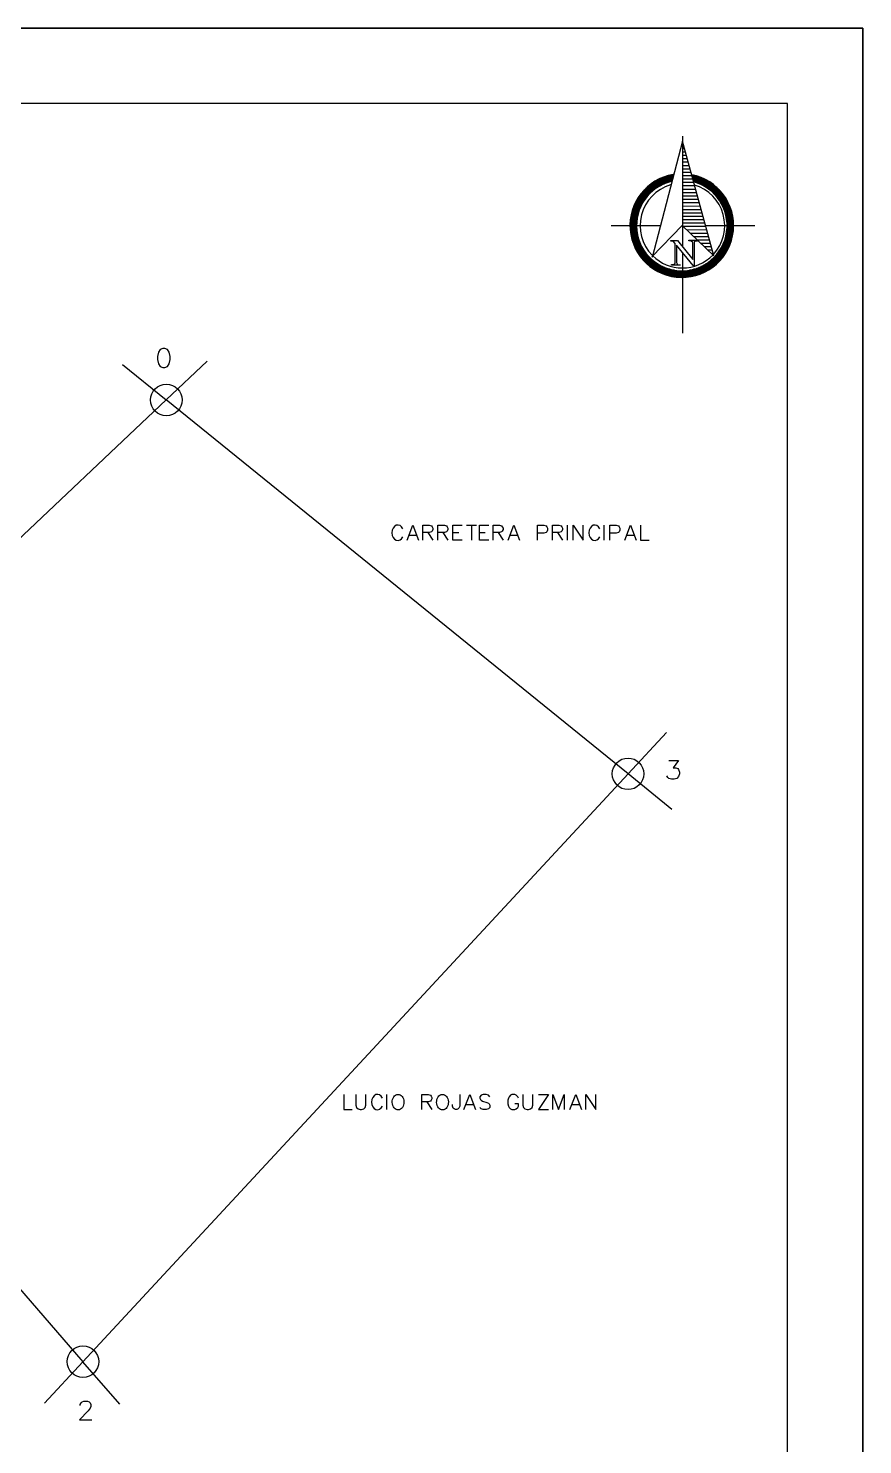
# Model space of a CAD drawing. Header units: millimetres. Extents: x 2251 to 2337, y 1735 to 1867.
# Drawn here: x 2293.1 to 2337.5, y 1791.3 to 1866.8 of the extents above; entities that cross this region are included whole.
import ezdxf

# ---------------------------------------------------------------- set-up
doc = ezdxf.new("R2010")
doc.units = ezdxf.units.MM
doc.layers.add('PDF_0', color=7, linetype='Continuous')
doc.layers.add('PDF_puntostxt', color=7, linetype='Continuous')

msp = doc.modelspace()

# ---------------------------------------------------------------- linework, layer by layer
at = {"layer": 'PDF_0', "lineweight": 25}
for points in [[(2251.048, 1734.753), (2251.048, 1866.751), (2337.471, 1866.751), (2337.471, 1734.753), (2251.048, 1734.753), (2337.471, 1734.753), (2337.471, 1866.751), (2251.048, 1866.751)], [(2263.051, 1862.75), (2263.051, 1738.754), (2333.47, 1738.754), (2333.47, 1862.75)], [(2295.965, 1795.766), (2324.984, 1827.06), (2300.403, 1846.967), (2273.613, 1821.623)]]:
    msp.add_lwpolyline(points, close=True, dxfattribs=at)
for points in [[(2327.882, 1861.014), (2327.882, 1855.121)], [(2329.547, 1854.633), (2327.882, 1860.739), (2326.261, 1854.549)], [(2327.892, 1860.698), (2327.882, 1860.698)], [(2327.941, 1860.518), (2327.882, 1860.518)], [(2327.992, 1860.337), (2327.882, 1860.337)], [(2328.04, 1860.157), (2327.882, 1860.16)], [(2328.088, 1859.979), (2327.882, 1859.979)], [(2328.139, 1859.799), (2327.882, 1859.799)], [(2328.187, 1859.618), (2327.882, 1859.618)], [(2327.326, 1858.749), (2326.682, 1858.749)], [(2327.338, 1858.797), (2326.792, 1858.797)], [(2327.351, 1858.845), (2326.916, 1858.845)], [(2327.364, 1858.894), (2327.064, 1858.894)], [(2327.376, 1858.942), (2327.249, 1858.942)], [(2328.236, 1859.438), (2327.882, 1859.438)], [(2328.286, 1859.257), (2327.882, 1859.257)], [(2328.335, 1859.077), (2327.882, 1859.077)], [(2328.383, 1858.896), (2327.882, 1858.899)], [(2328.434, 1858.716), (2327.882, 1858.718)], [(2328.439, 1858.942), (2328.373, 1858.942)], [(2328.625, 1858.894), (2328.386, 1858.894)], [(2328.772, 1858.845), (2328.398, 1858.845)], [(2328.897, 1858.797), (2328.411, 1858.797)], [(2329.006, 1858.749), (2328.424, 1858.749)], [(2326.177, 1857.984), (2325.701, 1857.984)], [(2326.227, 1858.032), (2325.742, 1858.032)], [(2326.281, 1858.08), (2325.783, 1858.08)], [(2326.339, 1858.128), (2325.826, 1858.128)], [(2326.4, 1858.177), (2325.872, 1858.177)], [(2326.466, 1858.223), (2325.92, 1858.223)], [(2326.538, 1858.271), (2325.971, 1858.271)], [(2326.616, 1858.319), (2326.024, 1858.319)], [(2326.7, 1858.367), (2326.08, 1858.367)], [(2326.794, 1858.416), (2326.138, 1858.416)], [(2326.899, 1858.461), (2326.199, 1858.461)], [(2327.018, 1858.51), (2326.268, 1858.51)], [(2327.165, 1858.558), (2326.339, 1858.558)], [(2327.29, 1858.606), (2326.413, 1858.606)], [(2327.303, 1858.655), (2326.497, 1858.655)], [(2327.315, 1858.703), (2326.586, 1858.703)], [(2328.482, 1858.538), (2327.882, 1858.538)], [(2328.531, 1858.357), (2327.882, 1858.357)], [(2328.581, 1858.177), (2327.882, 1858.177)], [(2328.63, 1857.996), (2327.882, 1857.996)], [(2329.102, 1858.703), (2328.436, 1858.703)], [(2329.191, 1858.655), (2328.449, 1858.655)], [(2329.273, 1858.606), (2328.464, 1858.606)], [(2329.349, 1858.558), (2328.523, 1858.558)], [(2329.42, 1858.51), (2328.668, 1858.51)], [(2329.486, 1858.461), (2328.79, 1858.461)], [(2329.55, 1858.416), (2328.894, 1858.416)], [(2329.608, 1858.367), (2328.988, 1858.367)], [(2329.664, 1858.319), (2329.072, 1858.319)], [(2329.718, 1858.271), (2329.151, 1858.271)], [(2329.768, 1858.223), (2329.222, 1858.223)], [(2329.817, 1858.177), (2329.288, 1858.177)], [(2329.863, 1858.128), (2329.349, 1858.128)], [(2329.906, 1858.08), (2329.407, 1858.08)], [(2329.946, 1858.032), (2329.461, 1858.032)], [(2329.987, 1857.984), (2329.512, 1857.984)], [(2325.64, 1857.218), (2325.261, 1857.218)], [(2325.661, 1857.267), (2325.282, 1857.267)], [(2325.686, 1857.315), (2325.3, 1857.315)], [(2325.709, 1857.363), (2325.323, 1857.363)], [(2325.734, 1857.412), (2325.343, 1857.412)], [(2325.762, 1857.46), (2325.366, 1857.46)], [(2325.79, 1857.506), (2325.389, 1857.506)], [(2325.821, 1857.554), (2325.414, 1857.554)], [(2325.851, 1857.602), (2325.442, 1857.602)], [(2325.887, 1857.651), (2325.47, 1857.651)], [(2325.92, 1857.699), (2325.498, 1857.699)], [(2325.958, 1857.745), (2325.528, 1857.745)], [(2325.996, 1857.793), (2325.559, 1857.793)], [(2326.037, 1857.841), (2325.592, 1857.841)], [(2326.08, 1857.89), (2325.628, 1857.89)], [(2326.126, 1857.938), (2325.663, 1857.938)], [(2328.678, 1857.816), (2327.882, 1857.816)], [(2328.729, 1857.635), (2327.882, 1857.638)], [(2328.777, 1857.455), (2327.882, 1857.457)], [(2328.825, 1857.274), (2327.882, 1857.277)], [(2330.025, 1857.938), (2329.56, 1857.938)], [(2330.061, 1857.89), (2329.606, 1857.89)], [(2330.096, 1857.841), (2329.649, 1857.841)], [(2330.129, 1857.793), (2329.692, 1857.793)], [(2330.16, 1857.745), (2329.73, 1857.745)], [(2330.19, 1857.699), (2329.768, 1857.699)], [(2330.218, 1857.651), (2329.802, 1857.651)], [(2330.246, 1857.602), (2329.835, 1857.602)], [(2330.272, 1857.554), (2329.868, 1857.554)], [(2330.297, 1857.506), (2329.898, 1857.506)], [(2330.323, 1857.46), (2329.926, 1857.46)], [(2330.345, 1857.412), (2329.954, 1857.412)], [(2330.366, 1857.363), (2329.979, 1857.363)], [(2330.386, 1857.315), (2330.002, 1857.315)], [(2330.407, 1857.267), (2330.025, 1857.267)], [(2330.424, 1857.218), (2330.048, 1857.218)], [(2325.445, 1856.456), (2325.094, 1856.456)], [(2325.45, 1856.502), (2325.096, 1856.502)], [(2325.455, 1856.55), (2325.101, 1856.55)], [(2325.46, 1856.598), (2325.109, 1856.598)], [(2325.467, 1856.646), (2325.114, 1856.646)], [(2325.478, 1856.695), (2325.122, 1856.695)], [(2325.485, 1856.741), (2325.129, 1856.741)], [(2325.498, 1856.789), (2325.139, 1856.789)], [(2325.508, 1856.837), (2325.15, 1856.837)], [(2325.521, 1856.885), (2325.16, 1856.885)], [(2325.536, 1856.934), (2325.173, 1856.934)], [(2325.549, 1856.979), (2325.185, 1856.979)], [(2325.567, 1857.028), (2325.198, 1857.028)], [(2325.582, 1857.076), (2325.213, 1857.076)], [(2325.6, 1857.124), (2325.228, 1857.124)], [(2325.62, 1857.173), (2325.246, 1857.173)], [(2328.876, 1857.094), (2327.882, 1857.096)], [(2328.925, 1856.916), (2327.882, 1856.916)], [(2328.973, 1856.735), (2327.882, 1856.735)], [(2329.024, 1856.555), (2327.882, 1856.555)], [(2330.442, 1857.173), (2330.068, 1857.173)], [(2330.46, 1857.124), (2330.089, 1857.124)], [(2330.475, 1857.076), (2330.107, 1857.076)], [(2330.49, 1857.028), (2330.122, 1857.028)], [(2330.503, 1856.979), (2330.14, 1856.979)], [(2330.516, 1856.934), (2330.152, 1856.934)], [(2330.529, 1856.885), (2330.168, 1856.885)], [(2330.539, 1856.837), (2330.18, 1856.837)], [(2330.549, 1856.789), (2330.19, 1856.789)], [(2330.556, 1856.741), (2330.201, 1856.741)], [(2330.567, 1856.695), (2330.211, 1856.695)], [(2330.574, 1856.646), (2330.218, 1856.646)], [(2330.579, 1856.598), (2330.226, 1856.598)], [(2330.584, 1856.55), (2330.234, 1856.55)], [(2330.59, 1856.502), (2330.239, 1856.502)], [(2330.595, 1856.456), (2330.244, 1856.456)], [(2326.675, 1856.242), (2324.092, 1856.242)], [(2325.437, 1856.311), (2325.086, 1856.311)], [(2325.434, 1856.263), (2325.086, 1856.263)], [(2325.434, 1856.217), (2325.086, 1856.217)], [(2325.437, 1856.169), (2325.086, 1856.169)], [(2325.437, 1856.359), (2325.089, 1856.359)], [(2325.439, 1856.12), (2325.089, 1856.12)], [(2325.439, 1856.408), (2325.091, 1856.408)], [(2325.442, 1856.072), (2325.091, 1856.072)], [(2325.445, 1856.024), (2325.094, 1856.024)], [(2325.45, 1855.975), (2325.099, 1855.975)], [(2325.457, 1855.93), (2325.104, 1855.93)], [(2325.462, 1855.881), (2325.109, 1855.881)], [(2325.47, 1855.833), (2325.117, 1855.833)], [(2325.48, 1855.785), (2325.124, 1855.785)], [(2325.49, 1855.736), (2325.134, 1855.736)], [(2326.245, 1854.587), (2327.862, 1856.247), (2329.545, 1854.631)], [(2329.072, 1856.374), (2327.882, 1856.377)], [(2329.12, 1856.194), (2327.915, 1856.197)], [(2329.171, 1856.014), (2328.103, 1856.016)], [(2329.219, 1855.833), (2328.292, 1855.836)], [(2331.731, 1856.242), (2329.108, 1856.242)], [(2330.554, 1855.736), (2330.198, 1855.736)], [(2330.564, 1855.785), (2330.208, 1855.785)], [(2330.572, 1855.833), (2330.216, 1855.833)], [(2330.577, 1855.881), (2330.226, 1855.881)], [(2330.584, 1855.93), (2330.231, 1855.93)], [(2330.59, 1855.975), (2330.239, 1855.975)], [(2330.592, 1856.024), (2330.241, 1856.024)], [(2330.597, 1856.408), (2330.246, 1856.408)], [(2330.597, 1856.072), (2330.246, 1856.072)], [(2330.6, 1856.12), (2330.249, 1856.12)], [(2330.6, 1856.359), (2330.251, 1856.359)], [(2330.602, 1856.311), (2330.251, 1856.311)], [(2330.602, 1856.217), (2330.251, 1856.217)], [(2330.602, 1856.169), (2330.251, 1856.169)], [(2330.602, 1856.263), (2330.254, 1856.263)], [(2325.5, 1855.691), (2325.142, 1855.691)], [(2325.513, 1855.642), (2325.152, 1855.642)], [(2325.526, 1855.594), (2325.165, 1855.594)], [(2325.539, 1855.546), (2325.175, 1855.546)], [(2325.554, 1855.498), (2325.19, 1855.498)], [(2325.572, 1855.452), (2325.203, 1855.452)], [(2325.587, 1855.403), (2325.218, 1855.403)], [(2325.607, 1855.355), (2325.234, 1855.355)], [(2325.625, 1855.307), (2325.251, 1855.307)], [(2325.648, 1855.259), (2325.269, 1855.259)], [(2325.668, 1855.213), (2325.287, 1855.213)], [(2325.694, 1855.165), (2325.307, 1855.165)], [(2325.717, 1855.116), (2325.328, 1855.116)], [(2325.744, 1855.068), (2325.35, 1855.068)], [(2325.77, 1855.02), (2325.373, 1855.02)], [(2325.8, 1854.971), (2325.399, 1854.971)], [(2327.265, 1855.462), (2327.61, 1855.462), (2328.424, 1854.44), (2328.424, 1855.342), (2328.317, 1855.434), (2328.21, 1855.434), (2328.21, 1855.467), (2328.673, 1855.467), (2328.673, 1855.426), (2328.574, 1855.419), (2328.5, 1855.386), (2328.5, 1855.335), (2328.497, 1854.117), (2328.457, 1854.117), (2327.567, 1855.198), (2327.567, 1854.282), (2327.608, 1854.183), (2327.666, 1854.168), (2327.758, 1854.168), (2327.755, 1854.135), (2327.295, 1854.135), (2327.295, 1854.176), (2327.402, 1854.176), (2327.453, 1854.209), (2327.486, 1854.249), (2327.486, 1854.3), (2327.486, 1855.297), (2327.379, 1855.411), (2327.305, 1855.411), (2327.262, 1855.411), (2327.265, 1855.462)], [(2327.867, 1855.67), (2327.857, 1855.67)], [(2329.268, 1855.653), (2328.48, 1855.655)], [(2329.319, 1855.472), (2328.668, 1855.475)], [(2329.367, 1855.294), (2328.856, 1855.294)], [(2329.415, 1855.114), (2329.044, 1855.114)], [(2330.29, 1854.971), (2329.888, 1854.971)], [(2330.315, 1855.02), (2329.916, 1855.02)], [(2330.338, 1855.068), (2329.944, 1855.068)], [(2330.361, 1855.116), (2329.972, 1855.116)], [(2330.381, 1855.165), (2329.995, 1855.165)], [(2330.401, 1855.213), (2330.018, 1855.213)], [(2330.419, 1855.259), (2330.04, 1855.259)], [(2330.437, 1855.307), (2330.061, 1855.307)], [(2330.455, 1855.355), (2330.081, 1855.355)], [(2330.47, 1855.403), (2330.099, 1855.403)], [(2330.485, 1855.452), (2330.117, 1855.452)], [(2330.498, 1855.498), (2330.135, 1855.498)], [(2330.511, 1855.546), (2330.15, 1855.546)], [(2330.523, 1855.594), (2330.162, 1855.594)], [(2330.536, 1855.642), (2330.175, 1855.642)], [(2330.546, 1855.691), (2330.188, 1855.691)], [(2325.831, 1854.926), (2325.424, 1854.926)], [(2325.864, 1854.877), (2325.45, 1854.877)], [(2325.897, 1854.829), (2325.478, 1854.829)], [(2325.933, 1854.781), (2325.508, 1854.781)], [(2325.971, 1854.732), (2325.539, 1854.732)], [(2326.009, 1854.687), (2325.569, 1854.687)], [(2326.052, 1854.638), (2325.605, 1854.638)], [(2326.095, 1854.59), (2325.64, 1854.59)], [(2326.144, 1854.542), (2325.676, 1854.542)], [(2326.192, 1854.493), (2325.714, 1854.493)], [(2326.245, 1854.448), (2325.755, 1854.448)], [(2326.299, 1854.399), (2325.798, 1854.399)], [(2326.36, 1854.351), (2325.841, 1854.351)], [(2326.421, 1854.303), (2325.887, 1854.303)], [(2326.489, 1854.254), (2325.935, 1854.254)], [(2326.563, 1854.209), (2325.986, 1854.209)], [(2327.882, 1854.816), (2327.882, 1850.52)], [(2329.7, 1854.209), (2329.125, 1854.209)], [(2329.753, 1854.254), (2329.199, 1854.254)], [(2329.466, 1854.933), (2329.232, 1854.933)], [(2329.802, 1854.303), (2329.265, 1854.303)], [(2329.847, 1854.351), (2329.329, 1854.351)], [(2329.89, 1854.399), (2329.39, 1854.399)], [(2329.514, 1854.753), (2329.42, 1854.753)], [(2329.934, 1854.448), (2329.443, 1854.448)], [(2329.974, 1854.493), (2329.496, 1854.493)], [(2330.012, 1854.542), (2329.545, 1854.542)], [(2330.048, 1854.59), (2329.593, 1854.59)], [(2330.084, 1854.638), (2329.636, 1854.638)], [(2330.117, 1854.687), (2329.677, 1854.687)], [(2330.15, 1854.732), (2329.718, 1854.732)], [(2330.18, 1854.781), (2329.756, 1854.781)], [(2330.211, 1854.829), (2329.791, 1854.829)], [(2330.239, 1854.877), (2329.824, 1854.877)], [(2330.264, 1854.926), (2329.857, 1854.926)], [(2326.642, 1854.16), (2326.042, 1854.16)], [(2326.728, 1854.112), (2326.098, 1854.112)], [(2326.825, 1854.064), (2326.159, 1854.064)], [(2326.937, 1854.016), (2326.222, 1854.016)], [(2327.064, 1853.97), (2326.291, 1853.97)], [(2327.219, 1853.921), (2326.362, 1853.921)], [(2327.437, 1853.873), (2326.441, 1853.873)], [(2329.163, 1853.825), (2327.859, 1853.825), (2326.525, 1853.825)], [(2329.072, 1853.777), (2327.859, 1853.777), (2326.616, 1853.777)], [(2328.97, 1853.728), (2327.859, 1853.728), (2326.718, 1853.728)], [(2328.856, 1853.683), (2327.859, 1853.683), (2326.83, 1853.683)], [(2328.726, 1853.634), (2327.859, 1853.634), (2326.962, 1853.634)], [(2328.569, 1853.586), (2327.859, 1853.586), (2327.12, 1853.586)], [(2328.363, 1853.538), (2327.859, 1853.538), (2327.326, 1853.538)], [(2327.933, 1853.489), (2327.859, 1853.489), (2327.755, 1853.489)], [(2329.247, 1853.873), (2328.251, 1853.873)], [(2329.326, 1853.921), (2328.467, 1853.921)], [(2329.397, 1853.97), (2328.625, 1853.97)], [(2329.466, 1854.016), (2328.752, 1854.016)], [(2329.53, 1854.064), (2328.861, 1854.064)], [(2329.591, 1854.112), (2328.958, 1854.112)], [(2329.646, 1854.16), (2329.047, 1854.16)], [(2298.07, 1848.855), (2300.403, 1846.967), (2302.582, 1849.031)], [(2300.403, 1846.967), (2300.403, 1846.967)], [(2327.318, 1825.171), (2324.984, 1827.06), (2327.026, 1829.262)], [(2297.927, 1793.496), (2295.965, 1795.766), (2293.926, 1793.564)]]:
    msp.add_lwpolyline(points, dxfattribs=at)
msp.add_lwpolyline([(2326.298, 1854.64, 0.194734), (2327.862, 1853.995, 0.20498), (2329.496, 1854.682)], format="xyb", dxfattribs=at)
for centre in [(2300.405, 1846.968), (2324.986, 1827.061), (2295.966, 1795.767)]:
    msp.add_circle(centre, 0.84, dxfattribs=at)
for centre, radius, start, end in [((2327.845, 1856.249), 2.759, 99.61837, 79.04671), ((2327.845, 1856.249), 2.409, 103.41402, 74.87744), ((2327.876, 1856.249), 2.253, 106.38057, 224.51105), ((2327.876, 1856.249), 2.253, 317.12011, 73.39978)]:
    msp.add_arc(centre, radius, start, end, dxfattribs=at)
at = {"layer": 'PDF_puntostxt', "lineweight": 25}
msp.add_lwpolyline([(2300.223, 1849.699), (2300.08, 1849.653), (2299.986, 1849.509), (2299.938, 1849.272), (2299.938, 1849.127), (2299.986, 1848.891), (2300.08, 1848.749), (2300.223, 1848.7), (2300.319, 1848.7), (2300.462, 1848.749), (2300.556, 1848.891), (2300.604, 1849.127), (2300.604, 1849.272), (2300.556, 1849.509), (2300.462, 1849.653), (2300.319, 1849.699)], close=True, dxfattribs=at)
for points in [[(2313.225, 1839.493), (2313.53, 1840.294), (2313.835, 1839.493)], [(2314.061, 1839.493), (2314.061, 1840.294), (2314.405, 1840.294), (2314.519, 1840.256), (2314.557, 1840.218), (2314.595, 1840.141), (2314.595, 1840.065), (2314.557, 1839.989), (2314.519, 1839.951), (2314.405, 1839.913), (2314.061, 1839.913)], [(2314.328, 1839.913), (2314.595, 1839.493)], [(2314.862, 1839.493), (2314.862, 1840.294), (2315.205, 1840.294), (2315.32, 1840.256), (2315.358, 1840.218), (2315.396, 1840.141), (2315.396, 1840.065), (2315.358, 1839.989), (2315.32, 1839.951), (2315.205, 1839.913), (2314.862, 1839.913)], [(2315.129, 1839.913), (2315.396, 1839.493)], [(2316.159, 1839.493), (2315.663, 1839.493), (2315.663, 1840.294), (2316.159, 1840.294)], [(2315.663, 1839.913), (2315.968, 1839.913)], [(2316.387, 1840.294), (2316.921, 1840.294)], [(2316.654, 1840.294), (2316.654, 1839.493)], [(2317.569, 1839.493), (2317.074, 1839.493), (2317.074, 1840.294), (2317.569, 1840.294)], [(2317.074, 1839.913), (2317.379, 1839.913)], [(2317.798, 1839.493), (2317.798, 1840.294), (2318.141, 1840.294), (2318.253, 1840.256), (2318.291, 1840.218), (2318.329, 1840.141), (2318.329, 1840.065), (2318.291, 1839.989), (2318.253, 1839.951), (2318.141, 1839.913), (2317.798, 1839.913)], [(2318.065, 1839.913), (2318.329, 1839.493)], [(2318.596, 1839.493), (2318.901, 1840.294), (2319.206, 1839.493)], [(2320.16, 1839.493), (2320.16, 1840.294), (2320.503, 1840.294), (2320.617, 1840.256), (2320.655, 1840.218), (2320.694, 1840.141), (2320.694, 1840.027), (2320.655, 1839.951), (2320.617, 1839.913), (2320.503, 1839.874), (2320.16, 1839.874)], [(2320.96, 1839.493), (2320.96, 1840.294), (2321.304, 1840.294), (2321.418, 1840.256), (2321.456, 1840.218), (2321.494, 1840.141), (2321.494, 1840.065), (2321.456, 1839.989), (2321.418, 1839.951), (2321.304, 1839.913), (2320.96, 1839.913)], [(2321.227, 1839.913), (2321.494, 1839.493)], [(2321.761, 1839.493), (2321.761, 1840.294)], [(2322.066, 1839.493), (2322.066, 1840.294), (2322.597, 1839.493), (2322.597, 1840.294)], [(2323.703, 1839.493), (2323.703, 1840.294)], [(2324.008, 1839.493), (2324.008, 1840.294), (2324.351, 1840.294), (2324.466, 1840.256), (2324.504, 1840.218), (2324.542, 1840.141), (2324.542, 1840.027), (2324.504, 1839.951), (2324.466, 1839.913), (2324.351, 1839.874), (2324.008, 1839.874)], [(2324.809, 1839.493), (2325.114, 1840.294), (2325.419, 1839.493)], [(2325.648, 1840.294), (2325.648, 1839.493), (2326.105, 1839.493)], [(2313.34, 1839.76), (2313.721, 1839.76)], [(2318.711, 1839.76), (2319.092, 1839.76)], [(2324.923, 1839.76), (2325.305, 1839.76)], [(2327.15, 1827.769), (2327.674, 1827.769), (2327.387, 1827.388), (2327.532, 1827.388), (2327.626, 1827.34), (2327.674, 1827.294), (2327.722, 1827.152), (2327.722, 1827.055), (2327.674, 1826.913), (2327.577, 1826.816), (2327.435, 1826.77), (2327.293, 1826.77), (2327.15, 1826.816), (2327.102, 1826.864), (2327.054, 1826.961)], [(2309.849, 1809.986), (2309.849, 1809.185), (2310.307, 1809.185)], [(2310.498, 1809.986), (2310.498, 1809.414), (2310.536, 1809.299), (2310.612, 1809.223), (2310.726, 1809.185), (2310.803, 1809.185), (2310.917, 1809.223), (2310.993, 1809.299), (2311.031, 1809.414), (2311.031, 1809.986)], [(2312.135, 1809.185), (2312.135, 1809.986)], [(2314.003, 1809.185), (2314.003, 1809.986), (2314.346, 1809.986), (2314.461, 1809.947), (2314.499, 1809.909), (2314.537, 1809.833), (2314.537, 1809.757), (2314.499, 1809.681), (2314.461, 1809.642), (2314.346, 1809.604), (2314.003, 1809.604)], [(2316.021, 1809.986), (2316.021, 1809.375), (2315.983, 1809.261), (2315.945, 1809.223), (2315.869, 1809.185), (2315.795, 1809.185), (2315.719, 1809.223), (2315.681, 1809.261), (2315.643, 1809.375), (2315.643, 1809.452)], [(2316.25, 1809.185), (2316.555, 1809.986), (2316.86, 1809.185)], [(2317.623, 1809.871), (2317.547, 1809.947), (2317.432, 1809.986), (2317.28, 1809.986), (2317.165, 1809.947), (2317.089, 1809.871), (2317.089, 1809.795), (2317.127, 1809.719), (2317.165, 1809.681), (2317.241, 1809.642), (2317.47, 1809.566), (2317.547, 1809.528), (2317.585, 1809.49), (2317.623, 1809.414), (2317.623, 1809.299), (2317.547, 1809.223), (2317.432, 1809.185), (2317.28, 1809.185), (2317.165, 1809.223), (2317.089, 1809.299)], [(2319.148, 1809.795), (2319.11, 1809.871), (2319.034, 1809.947), (2318.957, 1809.986), (2318.805, 1809.986), (2318.729, 1809.947), (2318.652, 1809.871), (2318.614, 1809.795), (2318.576, 1809.681), (2318.576, 1809.49), (2318.614, 1809.375), (2318.652, 1809.299), (2318.729, 1809.223), (2318.805, 1809.185), (2318.957, 1809.185), (2319.034, 1809.223), (2319.11, 1809.299), (2319.148, 1809.375), (2319.148, 1809.49), (2318.957, 1809.49)], [(2319.377, 1809.986), (2319.377, 1809.414), (2319.415, 1809.299), (2319.491, 1809.223), (2319.606, 1809.185), (2319.682, 1809.185), (2319.796, 1809.223), (2319.872, 1809.299), (2319.911, 1809.414), (2319.911, 1809.986)], [(2320.213, 1809.986), (2320.747, 1809.986), (2320.213, 1809.185), (2320.747, 1809.185)], [(2320.976, 1809.185), (2320.976, 1809.986), (2321.281, 1809.185), (2321.586, 1809.986), (2321.586, 1809.185)], [(2321.891, 1809.185), (2322.196, 1809.986), (2322.501, 1809.185)], [(2322.73, 1809.185), (2322.73, 1809.986), (2323.263, 1809.185), (2323.263, 1809.986)], [(2314.27, 1809.604), (2314.537, 1809.185)], [(2316.365, 1809.452), (2316.746, 1809.452)], [(2322.005, 1809.452), (2322.386, 1809.452)], [(2295.828, 1793.43), (2295.828, 1793.478), (2295.873, 1793.572), (2295.922, 1793.62), (2296.018, 1793.668), (2296.209, 1793.668), (2296.303, 1793.62), (2296.351, 1793.572), (2296.397, 1793.478), (2296.397, 1793.381), (2296.351, 1793.287), (2296.255, 1793.145), (2295.779, 1792.667), (2296.445, 1792.667)]]:
    msp.add_lwpolyline(points, dxfattribs=at)
for centre, major_axis, ratio, start_param, end_param in [((2312.728, 1839.893), (0.001, 0.413), 0.755298, 5.24824, 10.466008), ((2323.206, 1839.893), (0.001, 0.413), 0.755298, 5.24824, 10.466008), ((2311.638, 1809.585), (0.001, 0.413), 0.752815, 5.248369, 10.464944), ((2312.744, 1809.583), (-0.006, 0.414), 0.755342, 0.226116, 6.509301), ((2315.108, 1809.583), (-0.006, 0.414), 0.755342, 0.226116, 6.509301)]:
    msp.add_ellipse(centre, major_axis=major_axis, ratio=ratio, start_param=start_param, end_param=end_param, dxfattribs=at)

doc.saveas('drawing.dxf')
